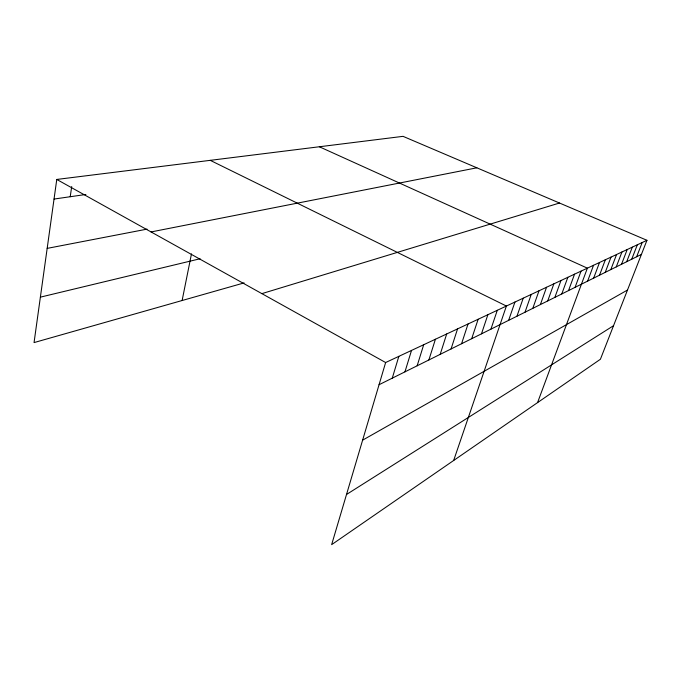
<?xml version="1.0" encoding="UTF-8"?>
<svg xmlns="http://www.w3.org/2000/svg" width="681" height="681" viewBox="0 0 681 681"><rect width="100%" height="100%" fill="white"/><g stroke="black" fill="none" stroke-linecap="round" stroke-linejoin="round"><path stroke-width="1.02" d="M646.95 240.299L385.633 362.53L331.638 544.655L600.412 359.253L646.95 240.299L403.041 136.345L56.77 179.444L34.05 342.586L244.104 282.904M70.22 196.732L71.701 186.568M182.116 300.517L191.472 253.902M392.265 378.159L398.836 356.359M404.948 371.86L411.511 350.426M417.147 365.799L423.693 344.731M428.877 359.968L435.414 339.249M440.181 354.358L446.693 333.971M451.069 348.953L457.555 328.889M461.565 343.735L468.034 323.986M471.695 338.704L478.139 319.261M481.476 333.843L487.885 314.699M490.924 329.144L497.3 310.298M453.657 460.484L506.4 306.041L210.242 160.341M508.639 320.351L514.947 302.041M516.947 316.222L523.221 298.176M525 312.221L531.24 294.422M532.806 308.34L539.011 290.787M540.382 304.577L546.545 287.263M547.728 300.934L553.857 283.841M554.862 297.384L560.957 280.521M561.791 293.945L567.843 277.295M568.533 290.6L574.543 274.171M575.079 287.348L581.046 271.123M537.573 402.599L587.38 268.161L319.346 146.764M587.635 281.108L593.534 265.284M593.662 278.112L599.518 262.483M599.535 275.192L605.349 259.75M605.247 272.357L611.027 257.095M610.823 269.591L616.56 254.515M616.245 266.892L621.949 251.987M621.54 264.262L627.201 249.535M626.699 261.7L632.326 247.135M631.738 259.197L637.322 244.802M636.65 256.754L642.192 242.521M346.518 494.474L613.547 325.688M362.615 440.164L627.49 290.046M379.053 384.722L641.442 254.379M261.87 293.63L559.493 203.023M40.383 297.146L200.078 258.754M151.071 231.94L476.853 167.807M47.168 248.386L147.045 229.131M54.037 199.056L85.874 194.477M56.77 179.444L385.633 362.53"/></g></svg>
